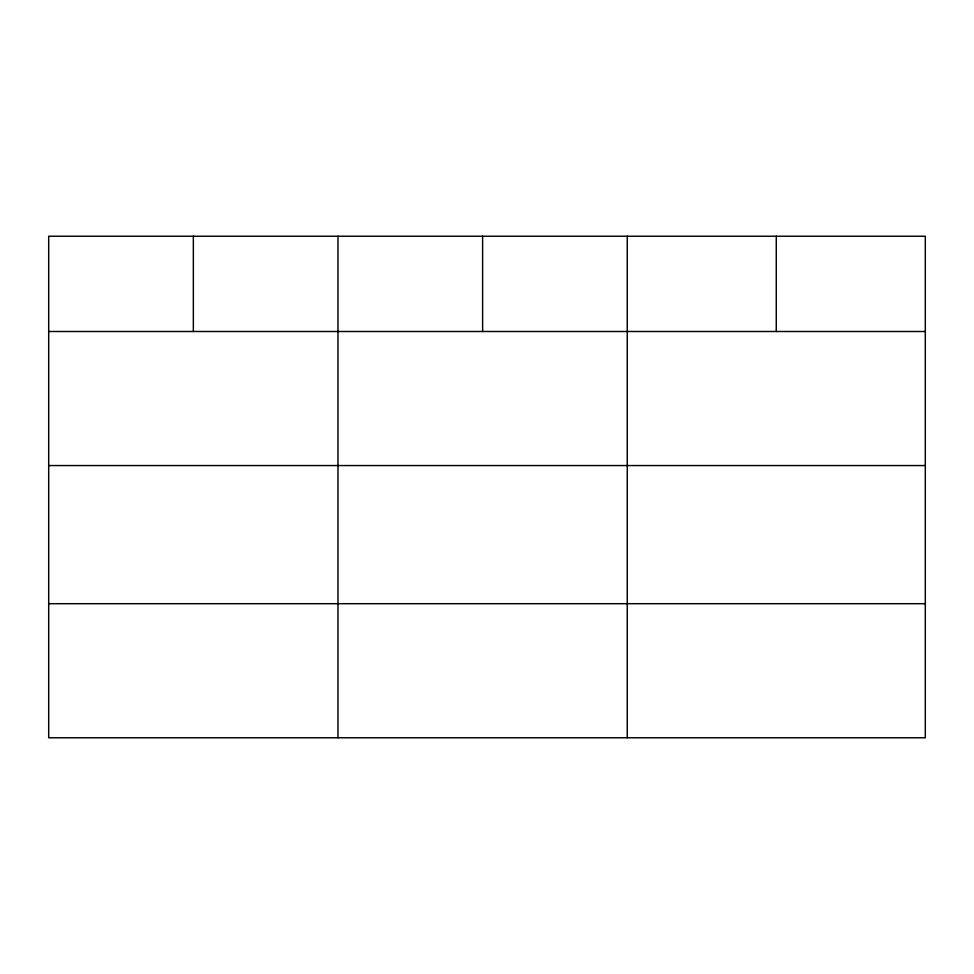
<?xml version="1.0" encoding="UTF-8"?>
<svg xmlns="http://www.w3.org/2000/svg" width="974" height="974" viewBox="0 0 974 974"><rect width="100%" height="100%" fill="white"/><g stroke="black" fill="none" stroke-linecap="round" stroke-linejoin="round"><path stroke-width="1.46" d="M925.3 465.56L925.3 236.232L48.7 236.232L48.7 737.768L925.3 737.768L925.3 465.56L48.7 465.56M48.7 331.489L925.3 331.489M48.7 603.697L925.3 603.697M776.278 236.232L776.278 331.489M627.256 236.232L627.256 737.768M482.617 236.232L482.617 331.489M337.978 236.232L337.978 737.768M193.339 236.232L193.339 331.489"/></g></svg>
